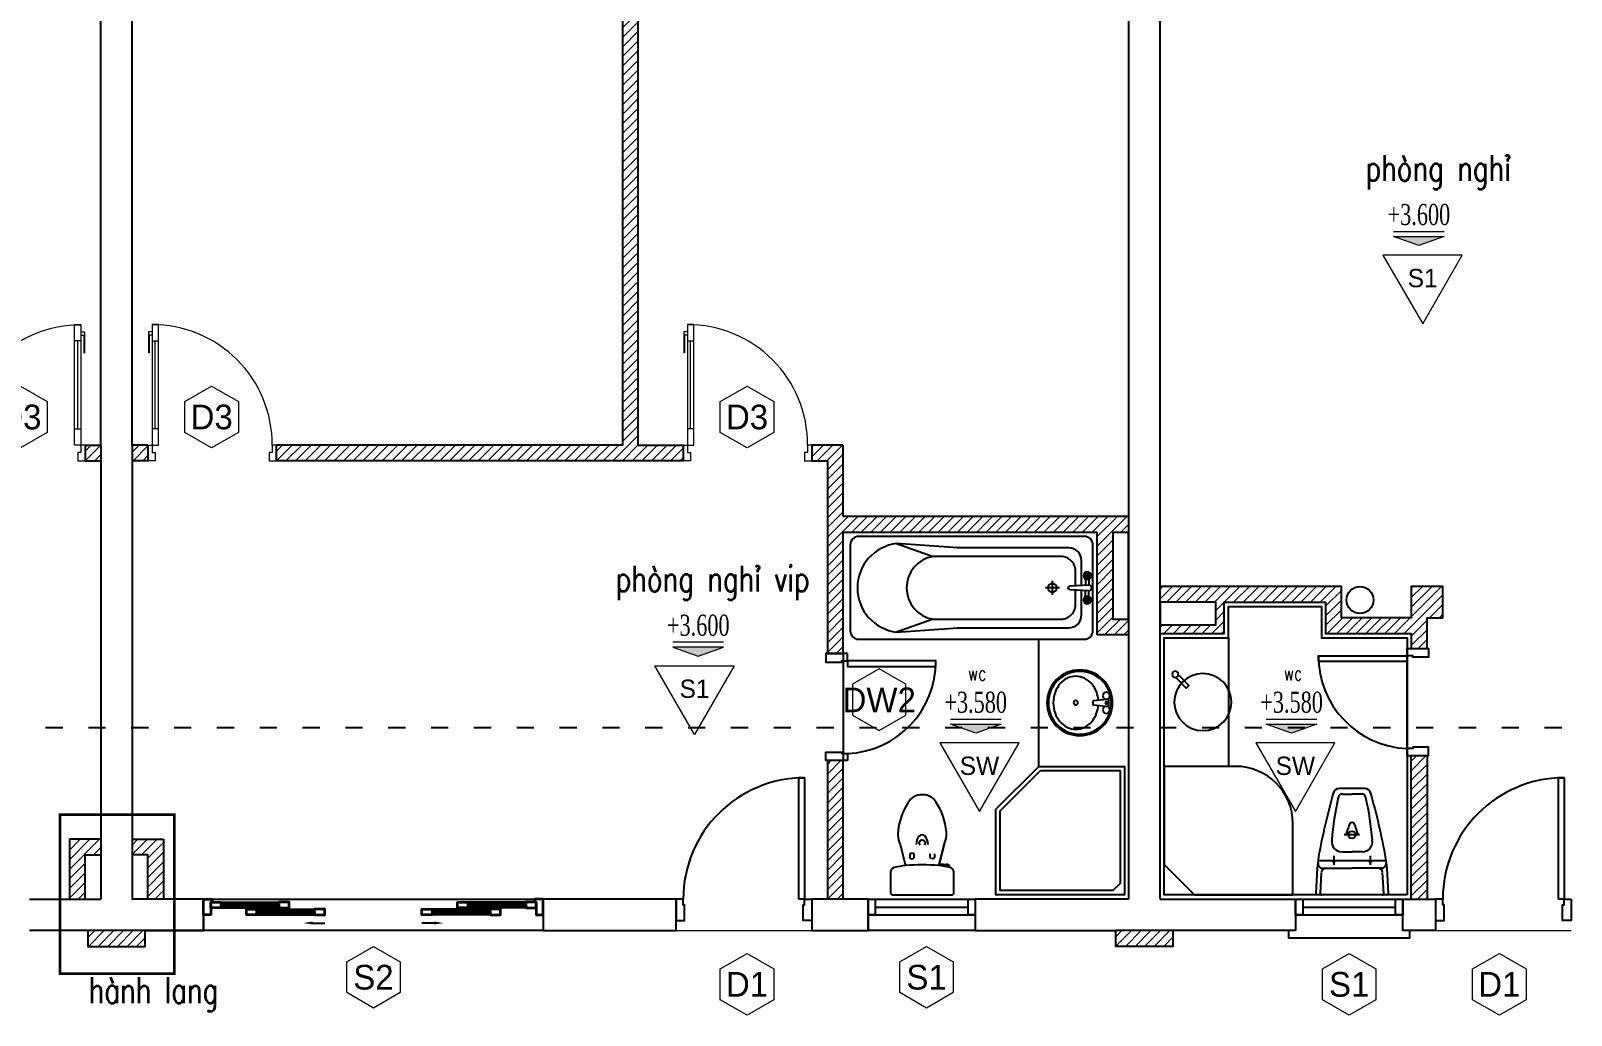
# Model space of a CAD drawing. Header units: inches. Extents: x 7154 to 95401, y -113037 to 84761.
# Drawn here: x 43858 to 54648, y -16665 to -9773 of the extents above; entities that cross this region are included whole.
import ezdxf
from ezdxf.enums import TextEntityAlignment as Align

# ---------------------------------------------------------------- set-up
doc = ezdxf.new("R2010")
doc.units = ezdxf.units.IN
doc.header["$MEASUREMENT"] = 0
doc.linetypes.add('ACAD_ISO03W100', pattern=[30, 12, -18])
doc.linetypes.add('HIDDEN2', pattern=[0.1875, 0.125, -0.0625])
for name, color, linetype in [('1', 1, 'Continuous'), ('33-Thiet bi', 33, 'Continuous'), ('HATCH', 8, 'Continuous'), ('MURC', 7, 'Continuous'), ('NOITHAT', 8, 'Continuous'), ('TEXT', 2, 'Continuous'), ('THAY', 9, 'Continuous'), ('tuong', 4, 'Continuous')]:
    doc.layers.add(name, color=color, linetype=linetype)
for name, color, linetype, lineweight in [('252 DIM', 251, 'Continuous', 5), ('HACTH', 252, 'Continuous', 5), ('KHUAT', 254, 'HIDDEN2', 15), ('N-CUA', 254, 'Continuous', 18), ('NETMANH', 43, 'Continuous', 15), ('NEW', 2, 'Continuous', 35), ('ZONES', 7, 'Continuous', 18)]:
    doc.layers.add(name, color=color, linetype=linetype, lineweight=lineweight)
doc.styles.add('AVANTH', font='VnAvantH.TTF')
doc.styles.add('VNS', font='vntimeh.shx', dxfattribs={"width": 0.7})
doc.styles.add('VNSIMLI', font='vnsimli.shx', dxfattribs={"width": 0.75})

# ---------------------------------------------------------------- blocks, each defined once
blk = doc.blocks.new('D-W')
blk.add_lwpolyline([(0, 0), (-260, -150), (-260, -450), (0, -600), (260, -450), (260, -150)], close=True)
at = {"layer": 'ZONES', "style": 'AVANTH'}
blk.add_attdef('DS', text='', height=240, dxfattribs=at).set_placement((0, -300), align=Align.MIDDLE)
blk = doc.blocks.new('btam_720x1700')
for points in [[(-660, 0), (-60, 0, -0.414214), (0, -60), (0, -1640, -0.414214), (-60, -1700), (-660, -1700, -0.414214), (-720, -1640), (-720, -60, -0.414214)], [(-373, -160, 1), (-347, -160), (-340, -28), (-340, -28, 1), (-380, -28)]]:
    blk.add_lwpolyline(points, format="xyb", close=True)
for points in [[(-580, -1120), (-670, -1375), (-670, -1375), (-640, -946), (-640, -946), (-640, -170, -0.414214), (-550, -80), (-377, -80)], [(-343, -80), (-170, -80, -0.414214), (-80, -170), (-80, -946), (-80, -946), (-50, -1375), (-140, -1120)], [(-345, -122), (-230, -122, -0.374368), (-140, -230), (-140, -1120, -0.840909), (-580, -1120), (-580, -230, -0.374368), (-490, -122), (-375, -122)], [(-50, -1375, -0.887097), (-670, -1375)]]:
    blk.add_lwpolyline(points, format="xyb")
for points in [[(-418, -40), (-472, -40)], [(-445, -67), (-445, -13)], [(-421, -29), (-380, -29)], [(-421, -51), (-379, -51)], [(-299, -51), (-341, -51)], [(-299, -29), (-340, -29)], [(-302, -40), (-248, -40)], [(-275, -67), (-275, -13)], [(-409, -284), (-311, -284)], [(-360, -235), (-360, -332)]]:
    blk.add_lwpolyline(points)
for centre, radius in [((-445, -40), 27), ((-445, -40), 16.2), ((-275, -40), 27), ((-275, -40), 16.2), ((-360, -284), 31.3)]:
    blk.add_circle(centre, radius)
blk = doc.blocks.new('15410stpd02')
for p, q in [((-191, -209), (-189, -197)), ((-131, -217), (-191, -209)), ((-189, -197), (-166, -200)), ((-185, -197), (-184, -194)), ((-171, -199), (-170, -196)), ((-168, -212), (-166, -200)), ((-156, -352), (-119, -204)), ((-129, -203), (-131, -217)), ((-130, -205), (-131, -217)), ((152, -352), (115, -204)), ((55, -290), (85, -290))]:
    blk.add_line(p, q)
blk.add_lwpolyline([(115, -204, 0.023182), (194, -191, 0.332452), (220, -158), (220, -14), (216, -3), (206, 1), (-209, 1, 0.414214), (-224, -14), (-224, -158, 0.332452), (-197, -191, 0.023182), (-119, -204), (-156, -352, 0.164454), (-168, -469, 0.125963), (-84, -669, 0.225274), (-2, -699, 0.221948), (79, -669, 0.155371), (168, -420, 0.098638), (152, -352)], format="xyb", close=True)
for points in [[(-119, -204, 0.049618), (115, -204, -0.049618)], [(-88, -287), (-88, -261, -0.683549), (-59, -261), (-59, -287)], [(85, -287), (85, -261, 0.683549), (55, -261), (55, -287)], [(-43, -353, 0.174873), (-22, -411, 0.411833), (19, -411, 0.174873), (40, -353, -182.051983)]]:
    blk.add_lwpolyline(points, format="xyb")
at = {"extrusion": (0, 0, -1)}
for centre, major_axis, start_param, end_param in [((-177, -197), (11.8, -11.8), 0.331373, 1.527713), ((-2, -363), (-14.9, -14.9), 3.156371, 7.839204)]:
    blk.add_ellipse(centre, major_axis=major_axis, ratio=1, start_param=start_param, end_param=end_param, dxfattribs=at)
blk = doc.blocks.new('A$C493B10EF')
at = {"layer": 'NOITHAT'}
for p, q in [((42, 155), (71, 105)), ((66, 169), (68, 167)), ((74, 165), (144, 197)), ((94, 121), (96, 119)), ((158, 172), (96, 128)), ((144, 197), (158, 172))]:
    blk.add_line(p, q, dxfattribs=at)
blk.add_lwpolyline([(109, 180, -0.064435), (91, 234, -0.091719), (91, 302, -0.103599), (116, 363, -0.113912), (161, 405, -0.113912), (219, 423, -0.103599), (285, 414, -0.091719), (344, 379, -0.084785), (391, 323, -0.084785), (416, 254, -0.091719), (416, 186, -0.103599), (391, 124, -0.113912), (347, 83, -0.113912), (289, 65, -0.103599), (223, 74, -0.091719), (164, 108, -0.064435), (126, 150, -0.084785)], format="xyb", dxfattribs=at)
for centre, radius in [((230, 230), 230), ((230, 230), 220), ((254, 244), 15), ((44, 180), 25), ((69, 137), 8), ((94, 94), 25)]:
    blk.add_circle(centre, radius, dxfattribs=at)
for centre, start, end in [((72, 169), 210, 294.6091), ((98, 124), 125.3909, 210)]:
    blk.add_arc(centre, 5, start, end, dxfattribs=at)
blk = doc.blocks.new('CAODO')
blk.add_hatch(color=256).paths.add_polyline_path([(0, 0), (-225, 80), (225, 80)])
blk.add_line((-225, 124), (225, 124))
blk.add_lwpolyline([(0, 0), (-225, 80), (225, 80), (0, 0)])
at = {"layer": 'ZONES', "style": 'VNS', "width": 0.7}
blk.add_attdef('CAODO', text='', height=187, dxfattribs=at).set_placement((0, 274), align=Align.MIDDLE)
blk = doc.blocks.new('MAT')
blk.add_lwpolyline([(-11, 95), (508, 995), (-531, 995)], close=True)
at = {"layer": 'ZONES', "style": 'AVANTH'}
blk.add_attdef('DS', text='', height=240, dxfattribs=at).set_placement((-11, 695), align=Align.MIDDLE)
blk = doc.blocks.new('c900')
blk.add_line((51, 224), (51, 839))
for points in [[(29, 903), (4, 903), (4, 755)], [(29, 878), (9, 878), (9, 755), (4, 755)], [(29, 839), (74, 839), (74, 953), (29, 953), (29, 839)], [(74, 224), (74, 869)], [(29, 854), (29, 209)], [(74, 224), (29, 224), (29, 110), (74, 110), (74, 224)]]:
    blk.add_lwpolyline(points)
for points in [[(0, 0), (0, 110), (29, 110), (29, 57), (50, 57), (50, 0)], [(900, 0), (900, 110), (871, 110), (871, 57), (850, 57), (850, 0)]]:
    blk.add_lwpolyline(points, close=True)
at = {"layer": 'NETMANH'}
blk.add_arc((33, 114), 838, 359.6929, 90.3071, dxfattribs=at)
blk = doc.blocks.new('XIBET')
at = {"layer": '33-Thiet bi'}
for p, q in [((-66, 706), (0, 706)), ((66, 706), (0, 706)), ((3, 506), (-3, 506)), ((3, 506), (-3, 506)), ((52, 421), (-55, 421)), ((236, 238), (-236, 238)), ((-128, 274), (-128, 211)), ((-72, 302), (0, 302)), ((72, 302), (0, 302)), ((128, 274), (128, 211)), ((-222, 11), (-214, 158)), ((-208, 187), (0, 187)), ((208, 187), (0, 187)), ((222, 11), (214, 158)), ((212, 0), (-212, 0))]:
    blk.add_line(p, q, dxfattribs=at)
blk.add_lwpolyline([(-222, 11, 0.43012), (-212, 0), (-242, 0, -0.43012), (-252, 11), (-243, 187), (-238, 222), (-232, 268, -0.027792), (-128, 717, -0.333759), (-89, 747), (0, 747), (89, 747, -0.333759), (128, 717, -0.027792), (232, 268), (238, 222), (243, 187), (252, 11, -0.43012), (242, 0), (212, 0, 0.43012), (222, 11)], format="xyb", dxfattribs=at)
for centre, radius in [((0, 421), 25.3), ((-128, 236), 7.59), ((128, 236), 7.59)]:
    blk.add_circle(centre, radius, dxfattribs=at)
for centre, radius, start, end in [((1855, 230), 2003, 166.9438, 175.6188), ((-66, 676), 30.4, 90, 166.9438), ((66, 676), 30.4, 13.0562, 90), ((-1855, 230), 2003, 4.3812, 13.0562), ((-504, 615), 501, 337.9004, 345.3221), ((0, 486), 20.2, 8.1656, 171.8344), ((504, 615), 501, 194.6779, 202.0996), ((-72, 372), 70.8, 171.1193, 270), ((-34, 419), 10.1, 27.2049, 128.6822), ((34, 419), 10.1, 51.3178, 152.7951), ((72, 372), 70.8, 270, 8.8807), ((-208, 218), 30.4, 172.3704, 270), ((208, 218), 30.4, 270, 7.6296), ((-184, 157), 30.4, 90, 176.9059), ((184, 157), 30.4, 3.0941, 90)]:
    blk.add_arc(centre, radius, start, end, dxfattribs=at)
blk = doc.blocks.new('A$C2BDB501E')
at = {"layer": 'NOITHAT'}
for points in [[(450, 900), (0, 900), (0, 0), (450, 0)], [(101, 262), (172, 333), (153, 352), (82, 281)]]:
    blk.add_lwpolyline(points, close=True, dxfattribs=at)
for centre, radius in [((270, 450), 200), ((76, 256), 21.5)]:
    blk.add_circle(centre, radius, dxfattribs=at)

msp = doc.modelspace()

# ---------------------------------------------------------------- hatches: boundary and pattern name
at = {"layer": 'HACTH'}
h = msp.add_hatch(dxfattribs=at)
h.set_pattern_fill('ANSI31', color=256, scale=15, style=0)
h.set_pattern_definition([(45, (45578.09, -12783.284), (-33.67596, 33.67596), [])])
h.paths.add_polyline_path([(48428.1, -12673.3), (48113.1, -12673.3), (48113.1, -8293.1), (48003.1, -8293.1), (48003.1, -12673.3), (45578.1, -12673.3), (45578.1, -12783.3), (48428.1, -12783.3)])
h = msp.add_hatch(dxfattribs=at)
h.set_pattern_fill('ANSI31', color=256, scale=15, style=0)
h.set_pattern_definition([(45, (44238.09, -12783.284), (-33.676, 33.676), [])])
h.paths.add_polyline_path([(44348.1, -12673.3), (44238.1, -12673.3), (44238.1, -12783.3), (44348.1, -12783.3)])
h.paths.add_polyline_path([(44678.1, -12673.3), (44568.1, -12673.3), (44568.1, -12783.3), (44678.1, -12783.3)])
h = msp.add_hatch(dxfattribs=at)
h.set_pattern_fill('ANSI31', color=256, scale=15, style=0)
h.set_pattern_definition([(45, (49328.09, -15853.284), (-33.67596, 33.67596), [])])
h.paths.add_polyline_path([(53638.1, -14848.3), (53528.1, -14848.3), (53528.1, -15853.3), (53638.1, -15853.3)])
h.paths.add_polyline_path([(53748.1, -13663.3), (53528.1, -13663.3), (53528.1, -13883.3), (53038.1, -13883.3), (53038.1, -13663.3), (51768.1, -13663.3), (51768.1, -13773.3), (52158.1, -13773.3), (52158.1, -13933.3), (51768.1, -13933.3), (51768.1, -13993.3), (52218.1, -13993.3), (52218.1, -13773.3), (52928.1, -13773.3), (52928.1, -13993.3), (53528.1, -13993.3), (53528.1, -14098.3), (53638.1, -14098.3), (53638.1, -13883.3), (53748.1, -13883.3)])
h.paths.add_polyline_path([(51548.1, -13173.3), (49548.1, -13173.3), (49548.1, -12673.3), (49328.1, -12673.3), (49328.1, -12783.3), (49438.1, -12783.3), (49438.1, -14133.3), (49548.1, -14133.3), (49548.1, -13283.3), (51328.1, -13283.3), (51328.1, -14003.3), (51548.1, -14003.3), (51548.1, -13893.3), (51438.1, -13893.3), (51438.1, -13283.3), (51548.1, -13283.3)])
h = msp.add_hatch(dxfattribs=at)
h.set_pattern_fill('ANSI31', color=256, scale=15, style=0)
h.set_pattern_definition([(45, (49438.09, -15853.284), (-33.676, 33.676), [])])
h.paths.add_polyline_path([(49548.1, -14883.3), (49438.1, -14883.3), (49438.1, -15853.3), (49548.1, -15853.3)])
h = msp.add_hatch(dxfattribs=at)
h.set_pattern_fill('ANSI31', color=256, scale=15, style=0)
h.set_pattern_definition([(45, (44128.09, -16183.284), (-33.676, 33.676), [])])
h.paths.add_polyline_path([(44658.1, -16073.2), (44258.1, -16073.2), (44258.1, -16183.3), (44658.1, -16183.3)])
h.paths.add_polyline_path([(44788.1, -15433.3), (44568.1, -15433.3), (44568.1, -15543.3), (44678.1, -15543.3), (44678.1, -15853.3), (44788.1, -15853.3)])
h.paths.add_polyline_path([(44348.1, -15433.3), (44128.1, -15433.3), (44128.1, -15853.3), (44238.1, -15853.3), (44238.1, -15543.3), (44348.1, -15543.3)])
h = msp.add_hatch(dxfattribs=at)
h.set_pattern_fill('ANSI31', color=256, scale=15, style=0)
h.set_pattern_definition([(45, (51458.09, -16183.284), (-33.676, 33.676), [])])
h.paths.add_polyline_path([(51858.1, -16073.3), (51458.1, -16073.3), (51458.1, -16183.3), (51858.1, -16183.3)])

# ---------------------------------------------------------------- linework, layer by layer
at = {"layer": '1', "linetype": 'ACAD_ISO03W100', "ltscale": 10}
msp.add_lwpolyline([(32862.1, -14650.5), (61609, -14650.5), (61609, -9890.9), (69582.8, -9890.9)], dxfattribs=at)
at = {"layer": 'HACTH'}
for p, q in [((48378.1, -16073.3), (49328.1, -16073.3)), ((53698.1, -16073.3), (54648.1, -16073.3))]:
    msp.add_line(p, q, dxfattribs=at)
at = {"layer": 'HATCH', "linetype": 'Continuous'}
for p, q in [((49548.1, -14133.3), (49548.1, -14883.3)), ((45128.1, -15853.3), (47388.1, -15853.3))]:
    msp.add_line(p, q, dxfattribs=at)
at = {"layer": 'KHUAT', "color": 1, "ltscale": 1000, "const_width": 20}
msp.add_lwpolyline([(44062.5, -15261.5), (44863.6, -15261.5), (44863.6, -16374.8), (44062.5, -16374.8)], close=True, dxfattribs=at)
at = {"layer": 'MURC'}
for p, q in [((45832.8, -16020.3), (45918.1, -16020.3)), ((46683.4, -16020.3), (46598.1, -16020.3))]:
    msp.add_line(p, q, dxfattribs=at)
for points in [[(45596.1, -15890.3), (45190.1, -15890.3), (45190.1, -15896.3), (45596.1, -15896.3)], [(45846.1, -15940.3), (45440.1, -15940.3), (45440.1, -15946.3), (45846.1, -15946.3)], [(46670.1, -15940.3), (47076.1, -15940.3), (47076.1, -15946.3), (46670.1, -15946.3)], [(46920.1, -15890.3), (47326.1, -15890.3), (47326.1, -15896.3), (46920.1, -15896.3)]]:
    msp.add_lwpolyline(points, close=True, dxfattribs=at)
at = {"layer": 'NEW'}
for points in [[(45118.1, -15873.3), (45118.1, -15963.3), (45068.1, -15963.3), (45068.1, -15853.3), (45128.1, -15853.3), (45128.1, -15873.3), (45118.1, -15873.3)], [(47398.1, -15873.3), (47398.1, -15963.3), (47448.1, -15963.3), (47448.1, -15853.3), (47388.1, -15853.3), (47388.1, -15873.3), (47398.1, -15873.3)]]:
    msp.add_lwpolyline(points, close=True, dxfattribs=at)
for points in [[(45182.1, -15913.3), (45118.1, -15913.3), (45118.1, -15873.3), (45182.1, -15873.3), (45182.1, -15873.3), (45182.1, -15873.3), (45182.1, -15875.3), (45183.1, -15875.3), (45184.1, -15875.3), (45184.1, -15873.3), (45190.1, -15873.3), (45190.1, -15875.3), (45196.1, -15881.3), (45198.1, -15881.3), (45198.1, -15890.3), (45190.1, -15890.3), (45190.1, -15913.3), (45184.1, -15913.3), (45184.1, -15911.3), (45182.1, -15911.3), (45182.1, -15913.3), (45182.1, -15913.3)], [(45432.1, -15963.3), (45368.1, -15963.3), (45368.1, -15923.3), (45432.1, -15923.3), (45432.1, -15923.3), (45432.1, -15923.3), (45432.1, -15925.3), (45433.1, -15925.3), (45434.1, -15925.3), (45434.1, -15923.3), (45440.1, -15923.3), (45440.1, -15925.3), (45446.1, -15931.3), (45448.1, -15931.3), (45448.1, -15940.3), (45440.1, -15940.3), (45440.1, -15963.3), (45434.1, -15963.3), (45434.1, -15961.3), (45432.1, -15961.3), (45432.1, -15963.3), (45432.1, -15963.3)], [(45604.1, -15913.3), (45668.1, -15913.3), (45668.1, -15873.3), (45604.1, -15873.3), (45604.1, -15873.3), (45604.1, -15873.3), (45604.1, -15875.3), (45603.1, -15875.3), (45602.1, -15875.3), (45602.1, -15873.3), (45596.1, -15873.3), (45596.1, -15875.3), (45590.1, -15881.3), (45588.1, -15881.3), (45588.1, -15890.3), (45596.1, -15890.3), (45596.1, -15913.3), (45602.1, -15913.3), (45602.1, -15911.3), (45604.1, -15911.3), (45604.1, -15913.3), (45604.1, -15913.3)], [(45854.1, -15963.3), (45918.1, -15963.3), (45918.1, -15923.3), (45854.1, -15923.3), (45854.1, -15923.3), (45854.1, -15923.3), (45854.1, -15925.3), (45853.1, -15925.3), (45852.1, -15925.3), (45852.1, -15923.3), (45846.1, -15923.3), (45846.1, -15925.3), (45840.1, -15931.3), (45838.1, -15931.3), (45838.1, -15940.3), (45846.1, -15940.3), (45846.1, -15963.3), (45852.1, -15963.3), (45852.1, -15961.3), (45854.1, -15961.3), (45854.1, -15963.3), (45854.1, -15963.3)], [(46662.1, -15963.3), (46598.1, -15963.3), (46598.1, -15923.3), (46662.1, -15923.3), (46662.1, -15923.3), (46662.1, -15923.3), (46662.1, -15925.3), (46663.1, -15925.3), (46664.1, -15925.3), (46664.1, -15923.3), (46670.1, -15923.3), (46670.1, -15925.3), (46676.1, -15931.3), (46678.1, -15931.3), (46678.1, -15940.3), (46670.1, -15940.3), (46670.1, -15963.3), (46664.1, -15963.3), (46664.1, -15961.3), (46662.1, -15961.3), (46662.1, -15963.3), (46662.1, -15963.3)], [(46912.1, -15913.3), (46848.1, -15913.3), (46848.1, -15873.3), (46912.1, -15873.3), (46912.1, -15873.3), (46912.1, -15873.3), (46912.1, -15875.3), (46913.1, -15875.3), (46914.1, -15875.3), (46914.1, -15873.3), (46920.1, -15873.3), (46920.1, -15875.3), (46926.1, -15881.3), (46928.1, -15881.3), (46928.1, -15890.3), (46920.1, -15890.3), (46920.1, -15913.3), (46914.1, -15913.3), (46914.1, -15911.3), (46912.1, -15911.3), (46912.1, -15913.3), (46912.1, -15913.3)], [(47084.1, -15963.3), (47148.1, -15963.3), (47148.1, -15923.3), (47084.1, -15923.3), (47084.1, -15923.3), (47084.1, -15923.3), (47084.1, -15925.3), (47083.1, -15925.3), (47082.1, -15925.3), (47082.1, -15923.3), (47076.1, -15923.3), (47076.1, -15925.3), (47070.1, -15931.3), (47068.1, -15931.3), (47068.1, -15940.3), (47076.1, -15940.3), (47076.1, -15963.3), (47082.1, -15963.3), (47082.1, -15961.3), (47084.1, -15961.3), (47084.1, -15963.3), (47084.1, -15963.3)], [(47334.1, -15913.3), (47398.1, -15913.3), (47398.1, -15873.3), (47334.1, -15873.3), (47334.1, -15873.3), (47334.1, -15873.3), (47334.1, -15875.3), (47333.1, -15875.3), (47332.1, -15875.3), (47332.1, -15873.3), (47326.1, -15873.3), (47326.1, -15875.3), (47320.1, -15881.3), (47318.1, -15881.3), (47318.1, -15890.3), (47326.1, -15890.3), (47326.1, -15913.3), (47332.1, -15913.3), (47332.1, -15911.3), (47334.1, -15911.3), (47334.1, -15913.3), (47334.1, -15913.3)]]:
    msp.add_lwpolyline(points, dxfattribs=at)
at = {"layer": 'NOITHAT', "linetype": 'Continuous', "ltscale": 3}
msp.add_line((50918.1, -14923.3), (50918.1, -14033.3), dxfattribs=at)
at = {"layer": 'NOITHAT'}
msp.add_line((53498.1, -14848.3), (53498.1, -14098.3), dxfattribs=at)
for points in [[(53498.1, -15823.3), (51798.1, -15823.3), (51798.1, -14023.3), (52248.1, -14023.3), (52248.1, -13803.3), (52898.1, -13803.3), (52898.1, -14023.3), (53498.1, -14023.3)], [(49578.1, -14133.3), (49428.1, -14133.3), (49428.1, -14193.3), (49538.1, -14193.3), (49538.1, -14183.3), (49578.1, -14183.3)], [(53498.1, -14098.3), (53648.1, -14098.3), (53648.1, -14158.3), (53538.1, -14158.3), (53538.1, -14148.3), (53498.1, -14148.3)], [(50198.1, -14223.3), (50198.1, -14183.3), (49578.1, -14183.3), (49578.1, -14223.3)], [(52878.1, -14188.3), (52878.1, -14148.3), (53498.1, -14148.3), (53498.1, -14188.3)], [(49578.1, -14883.3), (49428.1, -14883.3), (49428.1, -14823.3), (49538.1, -14823.3), (49538.1, -14833.3), (49578.1, -14833.3)], [(53498.1, -14848.3), (53648.1, -14848.3), (53648.1, -14788.3), (53538.1, -14788.3), (53538.1, -14798.3), (53498.1, -14798.3)], [(49238.1, -15853.3), (49238.1, -15003.3), (49278.1, -15003.3), (49278.1, -15853.3)], [(54558.1, -15853.3), (54558.1, -15003.3), (54598.1, -15003.3), (54598.1, -15853.3)], [(48378.1, -15853.3), (48378.1, -16003.3), (48438.1, -16003.3), (48438.1, -15893.3), (48428.1, -15893.3), (48428.1, -15853.3)], [(49328.1, -15853.3), (49328.1, -16003.3), (49268.1, -16003.3), (49268.1, -15893.3), (49278.1, -15893.3), (49278.1, -15853.3)], [(53698.1, -15853.3), (53698.1, -16003.3), (53758.1, -16003.3), (53758.1, -15893.3), (53748.1, -15893.3), (53748.1, -15853.3)], [(54648.1, -15853.3), (54648.1, -16003.3), (54588.1, -16003.3), (54588.1, -15893.3), (54598.1, -15893.3), (54598.1, -15853.3)]]:
    msp.add_lwpolyline(points, close=True, dxfattribs=at)
at = {"layer": 'NOITHAT', "linetype": 'Continuous', "ltscale": 3}
for points in [[(50918.1, -14923.3), (51518.1, -14923.3), (51518.1, -15823.3), (50618.1, -15823.3), (50618.1, -15223.3)], [(50930.5, -14953.3), (51488.1, -14953.3), (51488.1, -15743.3), (51438.1, -15793.3), (50648.1, -15793.3), (50648.1, -15235.7)]]:
    msp.add_lwpolyline(points, close=True, dxfattribs=at)
at = {"layer": 'NOITHAT'}
msp.add_lwpolyline([(51798.1, -15611.2), (52010.2, -15823.3), (52698.1, -15823.3), (52698.1, -15323.3, 0.4142136), (52298.1, -14923.3), (51798.1, -14923.3)], format="xyb", close=True, dxfattribs=at)
msp.add_circle((53168.6, -13758.3), 94.8, dxfattribs=at)
for centre, radius, start, end in [((49551.9, -14187.6), 646.2, 272.32463, 0.38175), ((53524.3, -14152.6), 646.2, 179.61825, 267.67537), ((49278.1, -15853.3), 850, 90, 180), ((54598.1, -15853.3), 850, 90, 180)]:
    msp.add_arc(centre, radius, start, end, dxfattribs=at)
at = {"layer": 'THAY'}
for p, q in [((49723.1, -15853.3), (50473.1, -15853.3)), ((49773.1, -15853.3), (49773.1, -15963.3)), ((52718.1, -15853.3), (53468.1, -15853.3)), ((52768.1, -15853.3), (52768.1, -15963.3)), ((49723.1, -15963.3), (50473.1, -15963.3)), ((49773.1, -15908.3), (50423.1, -15908.3)), ((52718.1, -15963.3), (53468.1, -15963.3)), ((52768.1, -15908.3), (53418.1, -15908.3))]:
    msp.add_line(p, q, dxfattribs=at)
at = {"layer": 'THAY', "ltscale": 400}
for points in [[(45068.1, -15853.1), (47448.1, -15853.1), (47448.1, -16073.3), (45068.1, -16073.3)], [(49723.1, -15853.3), (50473.1, -15853.3), (50473.1, -16073.3), (49723.1, -16073.3)]]:
    msp.add_lwpolyline(points, close=True, dxfattribs=at)
at = {"layer": 'THAY'}
for points in [[(45190.1, -15873.3), (45596.1, -15873.3)], [(45190.1, -15913.3), (45596.1, -15913.3)], [(45440.1, -15923.3), (45846.1, -15923.3)], [(45440.1, -15963.3), (45846.1, -15963.3)], [(47076.1, -15923.3), (46670.1, -15923.3)], [(47076.1, -15963.3), (46670.1, -15963.3)], [(47326.1, -15873.3), (46920.1, -15873.3)], [(47326.1, -15913.3), (46920.1, -15913.3)], [(52668.1, -16073.3), (52668.1, -16123.3), (53518.1, -16123.3), (53518.1, -16073.3)]]:
    msp.add_lwpolyline(points, dxfattribs=at)
at = {"layer": 'THAY', "color": 8}
for points in [[(45190.1, -15875.3), (45596.1, -15875.3)], [(45190.1, -15911.3), (45596.1, -15911.3)], [(45198.1, -15881.3), (45588.1, -15881.3)], [(45198.1, -15905.3), (45588.1, -15905.3)], [(45440.1, -15925.3), (45846.1, -15925.3)], [(45440.1, -15961.3), (45846.1, -15961.3)], [(45448.1, -15931.3), (45838.1, -15931.3)], [(45448.1, -15955.3), (45838.1, -15955.3)], [(47076.1, -15925.3), (46670.1, -15925.3)], [(47076.1, -15961.3), (46670.1, -15961.3)], [(47068.1, -15931.3), (46678.1, -15931.3)], [(47068.1, -15955.3), (46678.1, -15955.3)], [(47326.1, -15875.3), (46920.1, -15875.3)], [(47326.1, -15911.3), (46920.1, -15911.3)], [(47318.1, -15881.3), (46928.1, -15881.3)], [(47318.1, -15905.3), (46928.1, -15905.3)]]:
    msp.add_lwpolyline(points, dxfattribs=at)
at = {"layer": 'THAY', "color": 7}
for points in [[(45190.1, -15911.3), (45190.1, -15896.3), (45190.1, -15896.3), (45198.1, -15896.3), (45198.1, -15905.3), (45196.1, -15905.3)], [(45440.1, -15961.3), (45440.1, -15946.3), (45440.1, -15946.3), (45448.1, -15946.3), (45448.1, -15955.3), (45446.1, -15955.3)], [(45596.1, -15911.3), (45596.1, -15896.3), (45596.1, -15896.3), (45588.1, -15896.3), (45588.1, -15905.3), (45590.1, -15905.3)], [(45846.1, -15961.3), (45846.1, -15946.3), (45846.1, -15946.3), (45838.1, -15946.3), (45838.1, -15955.3), (45840.1, -15955.3)], [(46670.1, -15961.3), (46670.1, -15946.3), (46670.1, -15946.3), (46678.1, -15946.3), (46678.1, -15955.3), (46676.1, -15955.3)], [(46920.1, -15911.3), (46920.1, -15896.3), (46920.1, -15896.3), (46928.1, -15896.3), (46928.1, -15905.3), (46926.1, -15905.3)], [(47076.1, -15961.3), (47076.1, -15946.3), (47076.1, -15946.3), (47068.1, -15946.3), (47068.1, -15955.3), (47070.1, -15955.3)], [(47326.1, -15911.3), (47326.1, -15896.3), (47326.1, -15896.3), (47318.1, -15896.3), (47318.1, -15905.3), (47320.1, -15905.3)]]:
    msp.add_lwpolyline(points, close=True, dxfattribs=at)
at = {"layer": 'tuong', "ltscale": 400}
for p, q in [((48113.1, -12673.3), (48113.1, -8293.1)), ((51548.1, -8293.3), (51548.1, -15853.3)), ((51768.1, -15853.3), (51768.1, -8293.3)), ((44348.1, -12673.3), (44348.1, -15853.3)), ((44568.1, -12673.3), (44568.1, -15853.3)), ((49548.1, -13173.3), (49548.1, -12673.3)), ((51548.1, -13173.3), (49548.1, -13173.3)), ((49548.1, -14133.3), (49548.1, -13283.3)), ((49548.1, -13283.3), (51328.1, -13283.3)), ((51328.1, -14003.3), (51328.1, -13283.3)), ((51438.1, -13283.3), (51548.1, -13283.3)), ((51548.1, -13893.3), (51548.1, -13283.3)), ((51768.1, -15633.3), (51768.1, -13773.3)), ((51548.1, -14003.3), (51328.1, -14003.3)), ((49548.1, -14883.3), (49438.1, -14883.3)), ((49438.1, -14883.3), (49438.1, -15853.3)), ((49548.1, -15853.3), (49548.1, -14883.3)), ((53528.1, -14848.3), (53638.1, -14848.3)), ((53528.1, -15853.3), (53528.1, -14848.3)), ((53638.1, -14848.3), (53638.1, -15853.3)), ((44348.1, -15433.3), (44128.1, -15433.3)), ((44128.1, -15433.3), (44128.1, -15853.3)), ((44568.1, -15433.3), (44788.1, -15433.3)), ((44788.1, -15433.3), (44788.1, -15853.3)), ((43848.1, -15853.3), (44348.1, -15853.3)), ((45068.1, -15853.3), (44568.1, -15853.3)), ((45068.1, -15853.1), (45068.1, -16073.1)), ((48378.1, -15853.3), (47448.1, -15853.3)), ((47448.1, -15853.3), (47448.1, -16073.3)), ((48378.1, -16073.3), (48378.1, -15853.3)), ((49723.1, -15853.3), (49328.1, -15853.3)), ((49328.1, -15853.3), (49328.1, -16073.3)), ((49723.1, -15853.3), (49548.1, -15853.3)), ((49723.1, -15853.3), (49723.1, -16073.3)), ((51548.1, -15853.3), (50473.1, -15853.3)), ((50473.1, -15853.3), (50473.1, -16073.3)), ((51768.1, -15853.3), (52718.1, -15853.3)), ((52718.1, -15853.3), (52718.1, -16073.3)), ((53468.1, -15853.3), (53698.1, -15853.3)), ((53468.1, -16073.3), (53468.1, -15853.3)), ((53468.1, -15853.3), (53528.1, -15853.3)), ((53698.1, -15853.3), (53698.1, -16073.3)), ((52718.1, -16073.3), (51458.1, -16073.3)), ((53698.1, -16073.3), (53468.1, -16073.3))]:
    msp.add_line(p, q, dxfattribs=at)
at = {"layer": 'tuong'}
msp.add_line((49438.1, -14133.3), (49548.1, -14133.3), dxfattribs=at)
at = {"layer": 'tuong', "ltscale": 400}
for points in [[(44238.1, -12673.3), (44348.1, -12673.3), (44348.1, -8293.1), (43858.1, -8293.1), (43858.1, -8073.1)], [(44678.1, -12673.3), (44568.1, -12673.3), (44568.1, -8293.1), (45058.1, -8293.1), (45058.1, -8073.1), (43858.1, -8073.3)], [(47858.1, -8073.1), (47458.1, -8073.1), (47458.1, -8293.1), (48003.1, -8293.1), (48003.1, -12673.3), (45578.1, -12673.3)], [(44238.1, -12673.3), (44238.1, -12783.3), (44348.1, -12783.3)], [(44678.1, -12673.3), (44678.1, -12783.3), (44568.1, -12783.3)], [(48113.1, -12673.3), (48428.1, -12673.3), (48428.1, -12783.3), (45578.1, -12783.3), (45578.1, -12673.3)], [(49548.1, -12673.3), (49328.1, -12673.3), (49328.1, -12783.3), (49438.1, -12783.3), (49438.1, -14133.3)], [(51438.1, -13283.3), (51438.1, -13893.3), (51548.1, -13893.3)], [(51768.1, -15853.3), (51768.1, -13993.3), (52218.1, -13993.3), (52218.1, -13773.3), (52928.1, -13773.3), (52928.1, -13993.3), (53528.1, -13993.3), (53528.1, -14098.3), (53638.1, -14098.3), (53638.1, -13883.3), (53748.1, -13883.3), (53748.1, -13663.3), (53528.1, -13663.3), (53528.1, -13883.3), (53038.1, -13883.3), (53038.1, -13663.3), (51768.1, -13663.3)], [(53528.1, -14848.3), (53638.1, -14848.3), (53638.1, -15853.3), (53698.1, -15853.3), (53698.1, -16073.3), (53468.1, -16073.3), (53468.1, -15853.3), (53528.1, -15853.3), (53528.1, -14848.3)], [(44238.1, -15853.3), (44238.1, -15543.3), (44348.1, -15543.3)], [(44678.1, -15853.3), (44678.1, -15543.3), (44568.1, -15543.3)], [(45068.1, -16073.1), (43848.1, -16073.3)]]:
    msp.add_lwpolyline(points, dxfattribs=at)
msp.add_lwpolyline([(51768.1, -13933.3), (52158.1, -13933.3), (52158.1, -13773.3), (51768.1, -13773.3)], close=True, dxfattribs=at)
msp.add_lwpolyline([(51768.1, -13933.3), (52158.1, -13933.3), (52158.1, -13773.3), (51768.1, -13773.3)], close=True, dxfattribs=at)
at = {"layer": 'tuong'}
for points in [[(49723.1, -15853.3), (49773.1, -15853.3), (49773.1, -15963.3), (49723.1, -15963.3)], [(50423.1, -15853.3), (50473.1, -15853.3), (50473.1, -15963.3), (50423.1, -15963.3)], [(52718.1, -15853.3), (52768.1, -15853.3), (52768.1, -15963.3), (52718.1, -15963.3)], [(53418.1, -15853.3), (53468.1, -15853.3), (53468.1, -15963.3), (53418.1, -15963.3)]]:
    msp.add_lwpolyline(points, close=True, dxfattribs=at)
for points in [[(44258.1, -16073.3), (44258.1, -16183.3), (44658.1, -16183.3), (44658.1, -16073.3), (45068.1, -16073.3)], [(47448.1, -16073.3), (48378.1, -16073.3)], [(49328.1, -16073.3), (49723.1, -16073.3)], [(50473.1, -16073.3), (51458.1, -16073.3)], [(51858.1, -16073.3), (51858.1, -16183.3), (51458.1, -16183.3), (51458.1, -16073.3)]]:
    msp.add_lwpolyline(points, dxfattribs=at)
at = {"layer": 'ZONES'}
for points in [[(45765.7, -16020.3, 0, 20, 0), (45832.8, -16020.3, 20, 20, 0)], [(46750.5, -16020.3, 0, 20, 0), (46683.4, -16020.3, 20, 20, 0)]]:
    msp.add_lwpolyline(points, format="xyseb", dxfattribs=at)

# ---------------------------------------------------------------- block references
at = {"layer": '252 DIM', "xscale": -1, "rotation": 180}
msp.add_blockref('A$C2BDB501E', (51798.1, -14023.3), dxfattribs=at)
at = {"layer": 'N-CUA', "xscale": -1}
msp.add_blockref('c900', (44238.1, -12783.3), dxfattribs=at)
at = {"layer": 'N-CUA'}
for p in [(44678.1, -12783.3), (48428.1, -12783.3)]:
    msp.add_blockref('c900', p, dxfattribs=at)
at = {"layer": 'NETMANH'}
msp.add_blockref('XIBET', (53113.1, -15823.3), dxfattribs=at)
at = {"layer": 'NOITHAT', "linetype": 'Continuous', "ltscale": 3, "xscale": -1, "rotation": 270}
msp.add_blockref('btam_720x1700', (51298.1, -13313.3), dxfattribs=at)
at = {"layer": 'NOITHAT', "xscale": -1, "rotation": 29.99999998684194}
msp.add_blockref('A$C493B10EF', (51520, -14562.5), dxfattribs=at)
at = {"layer": 'NOITHAT', "linetype": 'Continuous', "ltscale": 3, "rotation": 180}
msp.add_blockref('15410stpd02', (50100, -15822.2), dxfattribs=at)
at = {"layer": 'ZONES'}
for name, p, xscale, yscale, zscale, values in [('CAODO', (53581.5, -11275.6), 0.7875000000931323, 0.7875000000931323, 0.7874999999999659, {'CAODO': '+3.600'}), ('MAT', (53613.6, -11876), 0.534599999897182, 0.534599999897182, 0.5345999999901214, {'DS': 's1'}), ('D-W', (49801.1, -14240.5), 0.7199999999720603, 0.7199999999720603, 0.7199999999999999, {'DS': 'dw2'}), ('CAODO', (50476.9, -14690.3), 0.7875000000931323, 0.7875000000931323, 0.7874999999999659, {'CAODO': '+3.580'}), ('CAODO', (52689.7, -14690.3), 0.7875000000931323, 0.7875000000931323, 0.7874999999999659, {'CAODO': '+3.580'}), ('MAT', (50509, -15290.7), 0.534599999897182, 0.534599999897182, 0.5345999999901214, {'DS': 'sw'}), ('MAT', (52721.8, -15290.7), 0.534599999897182, 0.534599999897182, 0.5345999999901214, {'DS': 'sw'})]:
    msp.add_blockref(name, p, dxfattribs=dict(at, xscale=xscale, yscale=yscale, zscale=zscale)).add_auto_attribs(values)
ref = msp.add_blockref('D-W', (43784.9, -12693.1), dxfattribs=dict(at, xscale=-0.7199999999720603, yscale=0.7199999999720603, zscale=0.7199999999999999, rotation=180))
ref.add_attrib('DS', 'd3', dxfattribs={"height": 172.8, "style": 'AVANTH'}).set_placement((43784.9, -12477.1), align=Align.MIDDLE)
ref = msp.add_blockref('D-W', (45124.9, -12693.1), dxfattribs=dict(at, xscale=-0.7199999999720603, yscale=0.7199999999720603, zscale=0.7199999999999999, rotation=180))
ref.add_attrib('DS', 'd3', dxfattribs={"height": 172.8, "style": 'AVANTH'}).set_placement((45124.9, -12477.1), align=Align.MIDDLE)
ref = msp.add_blockref('D-W', (48874.9, -12693.1), dxfattribs=dict(at, xscale=-0.7199999999720603, yscale=0.7199999999720603, zscale=0.7199999999999999, rotation=180))
ref.add_attrib('DS', 'd3', dxfattribs={"height": 172.8, "style": 'AVANTH'}).set_placement((48874.9, -12477.1), align=Align.MIDDLE)
ref = msp.add_blockref('CAODO', (48533.6, -14150.7), dxfattribs=dict(at, xscale=-0.7875000000931323, yscale=0.7875000000931323, zscale=0.7874999999999659))
ref.add_attrib('CAODO', '+3.600', dxfattribs={"height": 147.42, "style": 'VNS', "width": 0.7}).set_placement((48533.6, -13935.3), align=Align.MIDDLE)
ref = msp.add_blockref('MAT', (48501.5, -14751.1), dxfattribs=dict(at, xscale=-0.534599999897182, yscale=0.534599999897182, zscale=0.5345999999901214))
ref.add_attrib('DS', 's1', dxfattribs={"height": 128.3, "style": 'AVANTH'}).set_placement((48507.6, -14379.8), align=Align.MIDDLE)
ref = msp.add_blockref('D-W', (46258.1, -16615.3), dxfattribs=dict(at, xscale=-0.7199999999720603, yscale=0.7199999999720603, zscale=0.7199999999999999, rotation=180))
ref.add_attrib('DS', 's2', dxfattribs={"height": 172.8, "style": 'AVANTH'}).set_placement((46258.1, -16399.3), align=Align.MIDDLE)
ref = msp.add_blockref('D-W', (50132.9, -16615.3), dxfattribs=dict(at, xscale=-0.7199999999720603, yscale=0.7199999999720603, zscale=0.7199999999999999, rotation=180))
ref.add_attrib('DS', 's1', dxfattribs={"height": 172.8, "style": 'AVANTH'}).set_placement((50132.9, -16399.3), align=Align.MIDDLE)
ref = msp.add_blockref('D-W', (48874.9, -16665.3), dxfattribs=dict(at, xscale=-0.7199999999720603, yscale=0.7199999999720603, zscale=0.7199999999999999, rotation=180))
ref.add_attrib('DS', 'd1', dxfattribs={"height": 172.8, "style": 'AVANTH'}).set_placement((48874.9, -16449.3), align=Align.MIDDLE)
ref = msp.add_blockref('D-W', (53093.1, -16665.3), dxfattribs=dict(at, xscale=-0.7199999999720603, yscale=0.7199999999720603, zscale=0.7199999999999999, rotation=180))
ref.add_attrib('DS', 's1', dxfattribs={"height": 172.8, "style": 'AVANTH'}).set_placement((53093.1, -16449.3), align=Align.MIDDLE)
ref = msp.add_blockref('D-W', (54144.9, -16665.3), dxfattribs=dict(at, xscale=-0.7199999999720603, yscale=0.7199999999720603, zscale=0.7199999999999999, rotation=180))
ref.add_attrib('DS', 'd1', dxfattribs={"height": 172.8, "style": 'AVANTH'}).set_placement((54144.9, -16449.3), align=Align.MIDDLE)

# ---------------------------------------------------------------- texts
at = {"layer": 'TEXT', "color": 7, "style": 'VNSIMLI', "width": 0.75}
for s, p in [('phßng nghØ', (54224.6, -10734.7)), ('phßng nghØ vip', (49313.3, -13609.8)), ('hµnh lang ', (45263.9, -16490.2))]:
    msp.add_text(s, height=180, dxfattribs=at).set_placement(p, align=Align.MIDDLE_RIGHT)
for p in [(50421.7, -14322.4), (52634.5, -14322.4)]:
    msp.add_text('wc', height=101.25, dxfattribs=at).set_placement(p)

doc.saveas('drawing.dxf')
